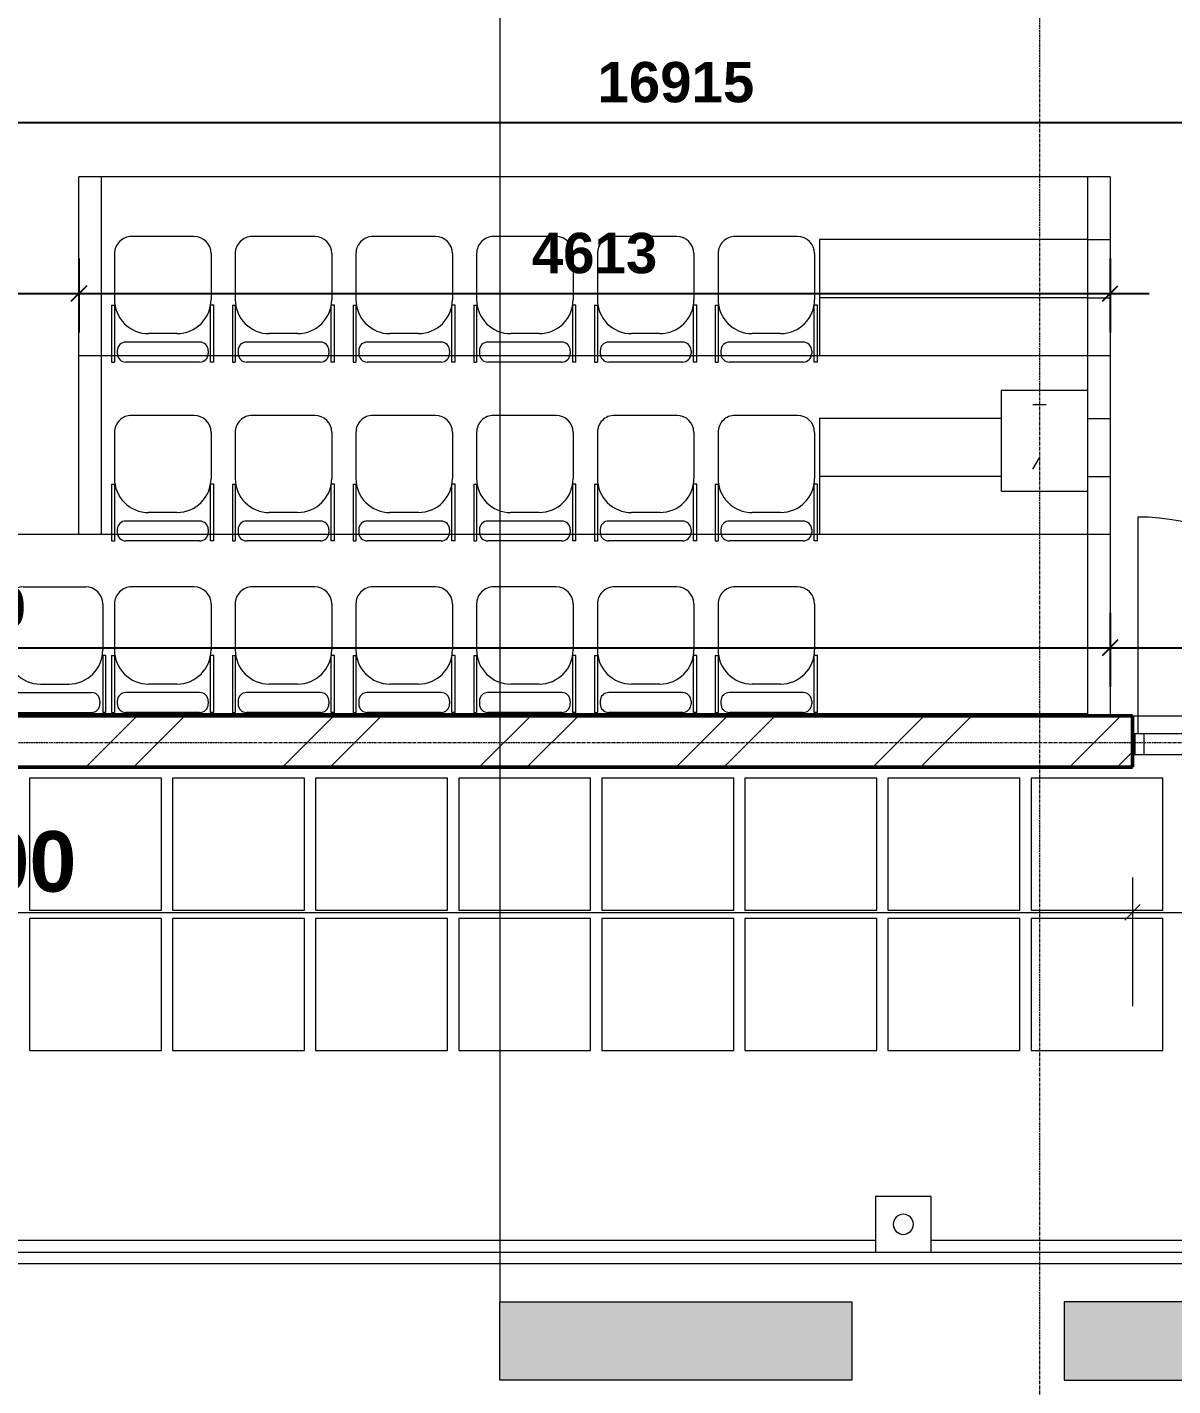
# Model space of a CAD drawing. Header units: inches. Extents: x 22 to 382261, y 22 to 371281.
# Drawn here: x 141174 to 146299, y 240308 to 246385 of the extents above; entities that cross this region are included whole.
import ezdxf

# ---------------------------------------------------------------- set-up
doc = ezdxf.new("R2010")
doc.units = ezdxf.units.IN
doc.header["$MEASUREMENT"] = 0
doc.linetypes.add('Grid Line 1_2_', pattern=[22.225, 12.7, -3.175, 3.175, -3.175])
for name, color, linetype, lineweight in [('A-ANNO-DIMS', 211, 'Continuous', 9), ('A-COLS', 52, 'Continuous', 9), ('A-DETL-GENF', 92, 'Continuous', 9), ('A-DOOR', 31, 'Continuous', 9), ('A-FLOR', 192, 'Continuous', 9), ('A-WALL-PATT', 111, 'Continuous', 9), ('G-ANNO-SYMB', 111, 'Continuous', 9), ('I-FURN', 30, 'Continuous', 9), ('I-WALL', 2, 'Continuous', 9), ('Q-CASE', 31, 'Continuous', 9), ('S-GRID', 1, 'Continuous', 9)]:
    doc.layers.add(name, color=color, linetype=linetype, lineweight=lineweight)
doc.styles.add('Arial_B_1', font='arialbd.ttf', dxfattribs={"height": 180.555556})
doc.styles.add('Arial_B_2', font='arialbd.ttf', dxfattribs={"height": 270.833333})
doc.dimstyles.new('1', dxfattribs={"dimscale": 304.8, "dimtxt": 178.545395, "dimasz": 0.227865, "dimexe": 0.574147, "dimexo": 0.0625, "dimgap": 0.287073, "dimtad": 1, "dimdec": 0, "dimzin": 0, "dimdsep": 46, "dimtxsty": 'Arial_B_1', "dimblk1": 'OBLIQUE', "dimblk2": 'OBLIQUE', "dimsah": 1, "dimcen": 0.09, "dimdle": 0.574147, "dimazin": 0, "dimtfac": 1, "dimtdec": 4, "dimtix": 1, "dimtmove": 0, "dimatfit": 3, "dimfxl": 0.574147, "dimfxlon": 1, "dimtvp": 1, "dimtolj": 1, "dimtzin": 0, "dimarcsym": 2})
doc.dimstyles.new('2_2', dxfattribs={"dimscale": 304.8, "dimtxt": 267.818092, "dimasz": 0.227865, "dimexe": 1.377953, "dimexo": 0.0625, "dimgap": 0.287073, "dimtad": 1, "dimdec": 0, "dimzin": 0, "dimdsep": 46, "dimtxsty": 'Arial_B_2', "dimblk1": 'OBLIQUE', "dimblk2": 'OBLIQUE', "dimsah": 1, "dimcen": 0.09, "dimdle": 0.574147, "dimazin": 0, "dimtfac": 1, "dimtdec": 4, "dimtix": 1, "dimtmove": 0, "dimatfit": 3, "dimfxl": 0.574147, "dimfxlon": 1, "dimtvp": 1, "dimtolj": 1, "dimtzin": 0, "dimlwd": 18, "dimlwe": 18, "dimarcsym": 2})

# ---------------------------------------------------------------- blocks, each defined once
blk = doc.blocks.new('Casework 1 - Casework 1-382926-01-Ground floor DIMENSION PLAN')
at = {"layer": 'Q-CASE'}
for p, q in [((11281.2, -6741.8), (11031.2, -6741.8)), ((11031.2, -6741.8), (11031.2, -6991.8)), ((11281.2, -6991.8), (11281.2, -6741.8)), ((11031.2, -6939), (6781.2, -6939)), ((15531.2, -6939), (11281.2, -6939)), ((-14768.8, -7041.8), (20704.6, -7041.8)), ((6781.2, -6991.8), (11031.2, -6991.8)), ((11031.2, -6991.8), (11281.2, -6991.8)), ((11281.2, -6991.8), (15531.2, -6991.8))]:
    blk.add_line(p, q, dxfattribs=at)
at = {"layer": 'Q-CASE', "lineweight": 18}
for start, end in [(0, 180), (180, 0)]:
    blk.add_arc((11156.2, -6866.8), 45, start, end, dxfattribs=at)
blk = doc.blocks.new('Doors_Door-sets_JELD-WEN_Interior_HP_FS12_FCore_Glass10_Double_1_0 - entrance 1200 2-893180-01-Ground floor DIMENSION PLAN')
at = {"layer": 'A-DETL-GENF'}
for p, q in [((-950.8, 1003.8), (-950.8, 34)), ((950.8, 1003.8), (950.8, 34)), ((-923, 34), (-965, 34)), ((-965, 34), (-965, -58)), ((923, 34), (-923, 34)), ((-923, -58), (-923, 34)), ((923, 34), (923, -58)), ((965, 34), (923, 34)), ((965, -58), (965, 34)), ((-965, -58), (-923, -58)), ((-923, -58), (923, -58)), ((923, -58), (965, -58))]:
    blk.add_line(p, q, dxfattribs=at)
for centre, start, end in [((-950.3, 50.5), 359.00826, 90.03005), ((950.3, 50.5), 89.96995, 180.99174)]:
    blk.add_arc(centre, 953.3, start, end, dxfattribs=at)
at = {"layer": 'A-DOOR'}
for p, q in [((-965, 34), (-975, 34)), ((-975, 34), (-975, -58)), ((975, 34), (965, 34)), ((975, -58), (975, 34)), ((-975, -58), (-965, -58)), ((965, -58), (975, -58))]:
    blk.add_line(p, q, dxfattribs=at)
blk = doc.blocks.new('Casework 10 - Casework 10-654344-01-Ground floor DIMENSION PLAN')
at = {"layer": 'Q-CASE'}
for p, q in [((7468.5, -2981.8), (7468.5, -2181.8)), ((7568.5, -2181.8), (7468.5, -2181.8)), ((7568.5, -2181.8), (7568.5, -2981.8)), ((11981.2, -2461.8), (11981.2, -2181.8)), ((12081.2, -2181.8), (11981.2, -2181.8)), ((12081.2, -2181.8), (12081.2, -2461.8)), ((11981.2, -2721.8), (11981.2, -2461.8)), ((11981.2, -2461.8), (12081.2, -2461.8)), ((12081.2, -2461.8), (12081.2, -2721.8)), ((11981.2, -2981.8), (11981.2, -2721.8)), ((11981.2, -2721.8), (12081.2, -2721.8)), ((12081.2, -2721.8), (12081.2, -2981.8)), ((7468.5, -3781.8), (7468.5, -2981.8)), ((7568.5, -2981.8), (7468.5, -2981.8)), ((7568.5, -2981.8), (7568.5, -3781.8)), ((11981.2, -3136.8), (11981.2, -2981.8)), ((12081.2, -2981.8), (11981.2, -2981.8)), ((12081.2, -2981.8), (12081.2, -3261.8)), ((11981.2, -3261.8), (12081.2, -3261.8)), ((12081.2, -3261.8), (12081.2, -3521.8)), ((11981.2, -3521.8), (12081.2, -3521.8)), ((12081.2, -3521.8), (12081.2, -3781.8)), ((11981.2, -3781.8), (11981.2, -3586.8)), ((11981.2, -4591.8), (11981.2, -3781.8)), ((12081.2, -3781.8), (11981.2, -3781.8)), ((12081.2, -3781.8), (12081.2, -4591.8)), ((12081.2, -4591.8), (11981.2, -4591.8)), ((11981.2, -4591.8), (12081.2, -4591.8))]:
    blk.add_line(p, q, dxfattribs=at)
blk = doc.blocks.new('Chair - Auditorium_0001 - Copy - Chair - Auditorium_0001 - Copy-V22-01-Ground floor DIMENSION PLAN')
at = {"layer": 'I-FURN'}
for p, q in [((-67.9, 64.1), (-53, 64.1)), ((-67.9, 64.1), (-67.9, -189.9)), ((-53, 64.1), (-53, -189.9)), ((-4.4, 64.3), (325.8, 64.3)), ((389.3, 64.1), (376.6, 64.1)), ((376.6, -189.9), (376.6, 64.1)), ((389.3, -189.9), (389.3, 64.1)), ((-42.5, 13.2), (-42.5, 26.2)), ((363.9, 13.2), (363.9, 26.2)), ((-4.4, -24.9), (325.8, -24.9)), ((97.2, -62.9), (224.2, -62.9)), ((-67.9, -189.9), (-53, -189.9)), ((-55.2, -421.3), (-55.2, -215.3)), ((389.3, -189.9), (376.6, -189.9)), ((376.6, -421.3), (376.6, -215.3)), ((21, -497.5), (300.4, -497.5))]:
    blk.add_line(p, q, dxfattribs=at)
for centre, radius, start, end in [((-4.4, 26.2), 38.1, 90, 180), ((325.8, 26.2), 38.1, 360, 90), ((-4.4, 13.2), 38.1, 180, 270), ((325.8, 13.2), 38.1, 270, 0), ((97.2, -215.3), 152.4, 90, 180), ((224.2, -215.3), 152.4, 360, 90), ((21, -421.3), 76.2, 180, 270), ((300.4, -421.3), 76.2, 270, 0)]:
    blk.add_arc(centre, radius, start, end, dxfattribs=at)
blk = doc.blocks.new('Chair - Auditorium_0001 - Copy - Chair - Auditorium_0001 - Copy-940343-01-Ground floor DIMENSION PLAN')
at = {"layer": 'I-FURN'}
for p, q in [((21, 497.5), (300.4, 497.5)), ((-55.2, 421.3), (-55.2, 215.3)), ((376.6, 421.3), (376.6, 215.3)), ((-67.9, -64.1), (-67.9, 189.9)), ((-67.9, 189.9), (-53, 189.9)), ((-53, -64.1), (-53, 189.9)), ((389.3, 189.9), (376.6, 189.9)), ((376.6, 189.9), (376.6, -64.1)), ((389.3, 189.9), (389.3, -64.1)), ((97.2, 62.9), (224.2, 62.9)), ((-4.4, 24.9), (325.8, 24.9)), ((-42.5, -13.2), (-42.5, -26.2)), ((363.9, -13.2), (363.9, -26.2)), ((-67.9, -64.1), (-53, -64.1)), ((-4.4, -64.3), (325.8, -64.3)), ((389.3, -64.1), (376.6, -64.1))]:
    blk.add_line(p, q, dxfattribs=at)
for centre, radius, start, end in [((21, 421.3), 76.2, 90, 180), ((300.4, 421.3), 76.2, 360, 90), ((97.2, 215.3), 152.4, 180, 270), ((224.2, 215.3), 152.4, 270, 0), ((-4.4, -13.2), 38.1, 90, 180), ((325.8, -13.2), 38.1, 360, 90), ((-4.4, -26.2), 38.1, 180, 270), ((325.8, -26.2), 38.1, 270, 0)]:
    blk.add_arc(centre, radius, start, end, dxfattribs=at)
blk = doc.blocks.new('_Oblique')
at = {"color": 0, "linetype": 'ByBlock', "lineweight": -2}
blk.add_line((-0.5, -0.5), (0.5, 0.5), dxfattribs=at)
blk = doc.blocks.new('*D4538')
at = {"layer": 'A-ANNO-DIMS', "color": 0, "lineweight": 18, "transparency": 16777216}
for p, q in [((135618.8, 242581.9), (135618.8, 242005.9)), ((146118.8, 242581.9), (146118.8, 242005.9)), ((135443.8, 242425.9), (146293.8, 242425.9))]:
    blk.add_line(p, q, dxfattribs=at)
at = {"layer": 'Defpoints', "color": 0, "transparency": 16777216}
for p in [(135618.8, 242600.9), (146118.8, 242600.9), (146118.8, 242425.9)]:
    blk.add_point(p, dxfattribs=at)
at = {"layer": 'A-ANNO-DIMS', "color": 0, "lineweight": 18, "transparency": 16777216, "xscale": 69.45312499999999, "yscale": 69.45312499999999, "zscale": 69.45312499999999, "rotation": 180}
blk.add_blockref('_Oblique', (135618.8, 242425.9), dxfattribs=at)
at = {"layer": 'A-ANNO-DIMS', "color": 0, "lineweight": 18, "transparency": 16777216, "xscale": 69.45312499999999, "yscale": 69.45312499999999, "zscale": 69.45312499999999}
blk.add_blockref('_Oblique', (146118.8, 242425.9), dxfattribs=at)
at = {"layer": 'A-ANNO-DIMS', "color": 0, "lineweight": 18, "transparency": 16777216, "insert": (140868.8, 242651.7), "char_height": 270.83, "width": 1224.311, "attachment_point": 5, "style": 'Arial_B_2'}
blk.add_mtext('\\A1;10500', dxfattribs=at)
blk = doc.blocks.new('*D4539')
at = {"layer": 'A-ANNO-DIMS', "color": 0, "lineweight": 18, "transparency": 16777216}
for p, q in [((146118.8, 242581.9), (146118.8, 242005.9)), ((148068.8, 242581.9), (148068.8, 242005.9)), ((145943.8, 242425.9), (148243.8, 242425.9))]:
    blk.add_line(p, q, dxfattribs=at)
at = {"layer": 'Defpoints', "color": 0, "transparency": 16777216}
for p in [(146118.8, 242600.9), (148068.8, 242600.9), (148068.8, 242425.9)]:
    blk.add_point(p, dxfattribs=at)
at = {"layer": 'A-ANNO-DIMS', "color": 0, "lineweight": 18, "transparency": 16777216, "xscale": 69.45312499999999, "yscale": 69.45312499999999, "zscale": 69.45312499999999, "rotation": 180}
blk.add_blockref('_Oblique', (146118.8, 242425.9), dxfattribs=at)
at = {"layer": 'A-ANNO-DIMS', "color": 0, "lineweight": 18, "transparency": 16777216, "xscale": 69.45312499999999, "yscale": 69.45312499999999, "zscale": 69.45312499999999}
blk.add_blockref('_Oblique', (148068.8, 242425.9), dxfattribs=at)
at = {"layer": 'A-ANNO-DIMS', "color": 0, "lineweight": 18, "transparency": 16777216, "insert": (147093.8, 242651.8), "char_height": 270.83, "width": 979.449, "attachment_point": 5, "style": 'Arial_B_2'}
blk.add_mtext('\\A1;1950', dxfattribs=at)
blk = doc.blocks.new('*D4548')
at = {"layer": 'A-ANNO-DIMS', "color": 0, "lineweight": -2, "transparency": 16777216}
for p, q in [((140106.1, 245350.1), (140106.1, 245019.1)), ((141406.1, 245350.1), (141406.1, 245019.1)), ((139931.1, 245194.1), (141581.1, 245194.1))]:
    blk.add_line(p, q, dxfattribs=at)
at = {"layer": 'Defpoints', "color": 0, "transparency": 16777216}
for p in [(140106.1, 245369.1), (141406.1, 245369.1), (141406.1, 245194.1)]:
    blk.add_point(p, dxfattribs=at)
at = {"layer": 'A-ANNO-DIMS', "color": 0, "lineweight": -2, "transparency": 16777216, "xscale": 69.45312499999999, "yscale": 69.45312499999999, "zscale": 69.45312499999999, "rotation": 180}
blk.add_blockref('_Oblique', (140106.1, 245194.1), dxfattribs=at)
at = {"layer": 'A-ANNO-DIMS', "color": 0, "lineweight": -2, "transparency": 16777216, "xscale": 69.45312499999999, "yscale": 69.45312499999999, "zscale": 69.45312499999999}
blk.add_blockref('_Oblique', (141406.1, 245194.1), dxfattribs=at)
at = {"layer": 'A-ANNO-DIMS', "color": 0, "transparency": 16777216, "insert": (140756.1, 245373.8), "char_height": 180.56, "width": 652.966, "attachment_point": 5, "style": 'Arial_B_1'}
blk.add_mtext('\\A1;1300', dxfattribs=at)
blk = doc.blocks.new('*D4549')
at = {"layer": 'A-ANNO-DIMS', "color": 0, "lineweight": -2, "transparency": 16777216}
for p, q in [((141406.1, 245350.1), (141406.1, 245019.1)), ((146018.8, 245350.1), (146018.8, 245019.1)), ((141231.1, 245194.1), (146193.8, 245194.1))]:
    blk.add_line(p, q, dxfattribs=at)
at = {"layer": 'Defpoints', "color": 0, "transparency": 16777216}
for p in [(141406.1, 245369.1), (146018.8, 245369.1), (146018.8, 245194.1)]:
    blk.add_point(p, dxfattribs=at)
at = {"layer": 'A-ANNO-DIMS', "color": 0, "lineweight": -2, "transparency": 16777216, "xscale": 69.45312499999999, "yscale": 69.45312499999999, "zscale": 69.45312499999999, "rotation": 180}
blk.add_blockref('_Oblique', (141406.1, 245194.1), dxfattribs=at)
at = {"layer": 'A-ANNO-DIMS', "color": 0, "lineweight": -2, "transparency": 16777216, "xscale": 69.45312499999999, "yscale": 69.45312499999999, "zscale": 69.45312499999999}
blk.add_blockref('_Oblique', (146018.8, 245194.1), dxfattribs=at)
at = {"layer": 'A-ANNO-DIMS', "color": 0, "transparency": 16777216, "insert": (143712.5, 245373.8), "char_height": 180.56, "width": 652.966, "attachment_point": 5, "style": 'Arial_B_1'}
blk.add_mtext('\\A1;4613', dxfattribs=at)
blk = doc.blocks.new('*D4550')
at = {"layer": 'A-ANNO-DIMS', "color": 0, "lineweight": -2, "transparency": 16777216}
for p, q in [((135618.8, 246114.6), (135618.8, 245783.7)), ((152533.8, 246114.6), (152533.8, 245783.7)), ((135443.8, 245958.7), (152708.8, 245958.7))]:
    blk.add_line(p, q, dxfattribs=at)
at = {"layer": 'Defpoints', "color": 0, "transparency": 16777216}
for p in [(135618.8, 246133.7), (152533.8, 246133.7), (152533.8, 245958.7)]:
    blk.add_point(p, dxfattribs=at)
at = {"layer": 'A-ANNO-DIMS', "color": 0, "lineweight": -2, "transparency": 16777216, "xscale": 69.45312499999999, "yscale": 69.45312499999999, "zscale": 69.45312499999999, "rotation": 180}
blk.add_blockref('_Oblique', (135618.8, 245958.7), dxfattribs=at)
at = {"layer": 'A-ANNO-DIMS', "color": 0, "lineweight": -2, "transparency": 16777216, "xscale": 69.45312499999999, "yscale": 69.45312499999999, "zscale": 69.45312499999999}
blk.add_blockref('_Oblique', (152533.8, 245958.7), dxfattribs=at)
at = {"layer": 'A-ANNO-DIMS', "color": 0, "transparency": 16777216, "insert": (144076.3, 246138.4), "char_height": 180.56, "width": 816.208, "attachment_point": 5, "style": 'Arial_B_1'}
blk.add_mtext('\\A1;16915', dxfattribs=at)
blk = doc.blocks.new('*D4595')
at = {"layer": 'A-ANNO-DIMS', "color": 0, "lineweight": -2, "transparency": 16777216}
for p, q in [((135618.8, 243765.7), (135618.8, 243434.7)), ((146018.8, 243765.7), (146018.8, 243434.7)), ((135443.8, 243609.7), (146193.8, 243609.7))]:
    blk.add_line(p, q, dxfattribs=at)
at = {"layer": 'Defpoints', "color": 0, "transparency": 16777216}
for p in [(135618.8, 243784.7), (146018.8, 243784.7), (146018.8, 243609.7)]:
    blk.add_point(p, dxfattribs=at)
at = {"layer": 'A-ANNO-DIMS', "color": 0, "lineweight": -2, "transparency": 16777216, "xscale": 69.45312499999999, "yscale": 69.45312499999999, "zscale": 69.45312499999999, "rotation": 180}
blk.add_blockref('_Oblique', (135618.8, 243609.7), dxfattribs=at)
at = {"layer": 'A-ANNO-DIMS', "color": 0, "lineweight": -2, "transparency": 16777216, "xscale": 69.45312499999999, "yscale": 69.45312499999999, "zscale": 69.45312499999999}
blk.add_blockref('_Oblique', (146018.8, 243609.7), dxfattribs=at)
at = {"layer": 'A-ANNO-DIMS', "color": 0, "transparency": 16777216, "insert": (140818.8, 243789.4), "char_height": 180.56, "width": 816.208, "attachment_point": 5, "style": 'Arial_B_1'}
blk.add_mtext('\\A1;10400', dxfattribs=at)
blk = doc.blocks.new('*D4596')
at = {"layer": 'A-ANNO-DIMS', "color": 0, "lineweight": -2, "transparency": 16777216}
for p, q in [((146018.8, 243765.7), (146018.8, 243434.7)), ((149333.8, 243765.7), (149333.8, 243434.7)), ((145843.8, 243609.7), (149508.8, 243609.7))]:
    blk.add_line(p, q, dxfattribs=at)
at = {"layer": 'Defpoints', "color": 0, "transparency": 16777216}
for p in [(146018.8, 243784.7), (149333.8, 243784.7), (149333.8, 243609.7)]:
    blk.add_point(p, dxfattribs=at)
at = {"layer": 'A-ANNO-DIMS', "color": 0, "lineweight": -2, "transparency": 16777216, "xscale": 69.45312499999999, "yscale": 69.45312499999999, "zscale": 69.45312499999999, "rotation": 180}
blk.add_blockref('_Oblique', (146018.8, 243609.7), dxfattribs=at)
at = {"layer": 'A-ANNO-DIMS', "color": 0, "lineweight": -2, "transparency": 16777216, "xscale": 69.45312499999999, "yscale": 69.45312499999999, "zscale": 69.45312499999999}
blk.add_blockref('_Oblique', (149333.8, 243609.7), dxfattribs=at)
at = {"layer": 'A-ANNO-DIMS', "color": 0, "transparency": 16777216, "insert": (147676.3, 243789.4), "char_height": 180.56, "width": 652.966, "attachment_point": 5, "style": 'Arial_B_1'}
blk.add_mtext('\\A1;3315', dxfattribs=at)
blk = doc.blocks.new('Section - M_Section Tail - Filled-28045-01-Ground floor DIMENSION PLAN')
at = {"layer": 'G-ANNO-SYMB'}
blk.add_hatch(color=256, dxfattribs=at).paths.add_polyline_path([(0, 9), (0, 0), (-2, 0), (-2, 9)])
for p, q in [((0, 9), (-2, 9)), ((-2, 9), (-2, 0)), ((0, 0), (0, 9)), ((-2, 0), (0, 0))]:
    blk.add_line(p, q, dxfattribs=at)

msp = doc.modelspace()

# ---------------------------------------------------------------- hatches: boundary and pattern name
at = {"layer": 'A-COLS'}
h = msp.add_hatch(dxfattribs=at)
h.set_pattern_fill('FP_12', color=256, style=0, pattern_type=2)
h.set_pattern_definition([(0, (133937.62, 247897.27), (1422.4, 355.6), [58.674, -1008.126, 58.674, -1008.126, -5689.6]), (0, (133937.62, 247897.27), (1422.4, 355.6), [-2133.6, 58.674, -2074.926, 58.674, -1008.126, -2489.2]), (0, (133937.62, 247897.27), (1422.4, 355.6), [-5334, 58.674, -652.526, 58.674, -1719.326]), (120, (134471.02, 248075.07), (-1019.159, 1054.035), [58.674, -1008.126, 58.674, -1008.126, -5689.6]), (120, (134471.02, 248075.07), (-1019.159, 1054.035), [-2133.6, 58.674, -2074.926, 58.674, -1008.126, -2489.2]), (120, (134471.02, 248075.07), (-1019.159, 1054.035), [-5334, 58.674, -652.526, 58.674, -1719.326]), (240, (134648.82, 248786.27), (-403.241, -1409.635), [58.674, -1008.126, 58.674, -1008.126, -5689.6]), (240, (134648.82, 248786.27), (-403.241, -1409.635), [-2133.6, 58.674, -2074.926, 58.674, -1008.126, -2489.2]), (240, (134648.82, 248786.27), (-403.241, -1409.635), [-5334, 58.674, -652.526, 58.674, -1719.326])])
h.paths.add_polyline_path([(145918.8, 244310.5), (145918.8, 244760.5), (145531.3, 244760.5), (145531.3, 244310.5)])
at = {"layer": 'A-WALL-PATT'}
h = msp.add_hatch(dxfattribs=at)
h.set_pattern_fill('FP_1', color=256, style=0, pattern_type=2)
h.set_pattern_definition([(45, (133937.6, 247897.3), (-440.033, 440.033), []), (45, (133937.6, 248564), (-440.033, 440.033), [])])
h.paths.add_polyline_path([(139862.7, 243075.5), (146118.8, 243075.5), (146118.8, 243305.5), (122518.8, 243305.5), (122518.8, 243075.5), (136167.8, 243075.5)])
h.paths.add_polyline_path([(152763.8, 243075.5), (152763.8, 243305.5), (148068.8, 243305.5), (148068.8, 243075.5), (152533.8, 243075.5)])

# ---------------------------------------------------------------- linework, layer by layer
at = {"layer": 'A-COLS', "lineweight": 18}
for p, q in [((145531.3, 244760.5), (145531.3, 244310.5)), ((145918.8, 244760.5), (145531.3, 244760.5)), ((145918.8, 244310.5), (145918.8, 244760.5)), ((145531.3, 244310.5), (145918.8, 244310.5))]:
    msp.add_line(p, q, dxfattribs=at)
at = {"layer": 'A-FLOR'}
for p, q in [((141506.1, 245715.5), (141506.1, 244115.5)), ((145918.8, 245715.5), (141506.1, 245715.5)), ((145918.8, 244760.5), (145918.8, 245715.5)), ((145918.8, 245435.5), (144718.8, 245435.5)), ((144718.8, 245435.5), (144718.8, 244915.5)), ((145918.8, 245175.5), (144718.8, 245175.5)), ((145918.8, 244915.5), (141506.1, 244915.5)), ((145531.3, 244635.5), (144718.8, 244635.5)), ((144718.8, 244635.5), (144718.8, 244115.5)), ((145531.3, 244375.5), (144718.8, 244375.5)), ((145918.8, 243315.5), (145918.8, 244310.5)), ((145918.8, 244115.5), (135593.5, 244115.5)), ((135618.8, 243315.5), (145918.8, 243315.5)), ((146118.8, 243305.5), (148068.8, 243305.5)), ((141774.9, 243025.5), (141184.9, 243025.5)), ((141184.9, 243025.5), (141184.9, 242435.5)), ((141774.9, 242435.5), (141774.9, 243025.5)), ((142414.9, 243025.5), (141824.9, 243025.5)), ((141824.9, 243025.5), (141824.9, 242435.5)), ((142414.9, 242435.5), (142414.9, 243025.5)), ((143054.9, 243025.5), (142464.9, 243025.5)), ((142464.9, 243025.5), (142464.9, 242435.5)), ((143054.9, 242435.5), (143054.9, 243025.5)), ((143694.9, 243025.5), (143104.9, 243025.5)), ((143104.9, 243025.5), (143104.9, 242435.5)), ((143694.9, 242435.5), (143694.9, 243025.5)), ((144334.9, 243025.5), (143744.9, 243025.5)), ((143744.9, 243025.5), (143744.9, 242435.5)), ((144334.9, 242435.5), (144334.9, 243025.5)), ((144974.9, 243025.5), (144384.9, 243025.5)), ((144384.9, 243025.5), (144384.9, 242435.5)), ((144974.9, 242435.5), (144974.9, 243025.5)), ((145614.9, 243025.5), (145024.9, 243025.5)), ((145024.9, 243025.5), (145024.9, 242435.5)), ((145614.9, 242435.5), (145614.9, 243025.5)), ((146254.9, 243025.5), (145664.9, 243025.5)), ((145664.9, 243025.5), (145664.9, 242435.5)), ((146254.9, 242435.5), (146254.9, 243025.5)), ((141184.9, 242435.5), (141774.9, 242435.5)), ((141824.9, 242435.5), (142414.9, 242435.5)), ((142464.9, 242435.5), (143054.9, 242435.5)), ((143104.9, 242435.5), (143694.9, 242435.5)), ((143744.9, 242435.5), (144334.9, 242435.5)), ((144384.9, 242435.5), (144974.9, 242435.5)), ((145024.9, 242435.5), (145614.9, 242435.5)), ((145664.9, 242435.5), (146254.9, 242435.5)), ((141774.9, 242398.3), (141184.9, 242398.3)), ((141184.9, 242398.3), (141184.9, 241808.3)), ((141774.9, 241808.3), (141774.9, 242398.3)), ((142414.9, 242398.3), (141824.9, 242398.3)), ((141824.9, 242398.3), (141824.9, 241808.3)), ((142414.9, 241808.3), (142414.9, 242398.3)), ((143054.9, 242398.3), (142464.9, 242398.3)), ((142464.9, 242398.3), (142464.9, 241808.3)), ((143054.9, 241808.3), (143054.9, 242398.3)), ((143694.9, 242398.3), (143104.9, 242398.3)), ((143104.9, 242398.3), (143104.9, 241808.3)), ((143694.9, 241808.3), (143694.9, 242398.3)), ((144334.9, 242398.3), (143744.9, 242398.3)), ((143744.9, 242398.3), (143744.9, 241808.3)), ((144334.9, 241808.3), (144334.9, 242398.3)), ((144974.9, 242398.3), (144384.9, 242398.3)), ((144384.9, 242398.3), (144384.9, 241808.3)), ((144974.9, 241808.3), (144974.9, 242398.3)), ((145614.9, 242398.3), (145024.9, 242398.3)), ((145024.9, 242398.3), (145024.9, 241808.3)), ((145614.9, 241808.3), (145614.9, 242398.3)), ((146254.9, 242398.3), (145664.9, 242398.3)), ((145664.9, 242398.3), (145664.9, 241808.3)), ((146254.9, 241808.3), (146254.9, 242398.3)), ((141184.9, 241808.3), (141774.9, 241808.3)), ((141824.9, 241808.3), (142414.9, 241808.3)), ((142464.9, 241808.3), (143054.9, 241808.3)), ((143104.9, 241808.3), (143694.9, 241808.3)), ((143744.9, 241808.3), (144334.9, 241808.3)), ((144384.9, 241808.3), (144974.9, 241808.3)), ((145024.9, 241808.3), (145614.9, 241808.3)), ((145664.9, 241808.3), (146254.9, 241808.3))]:
    msp.add_line(p, q, dxfattribs=at)
at = {"layer": 'G-ANNO-SYMB'}
msp.add_line((143288.6, 261896.9), (143288.6, 240684), dxfattribs=at)
at = {"layer": 'I-WALL', "lineweight": 50}
for p, q in [((135618.8, 243305.5), (146118.8, 243305.5)), ((146118.8, 243075.5), (146118.8, 243305.5)), ((122518.8, 243075.5), (146118.8, 243075.5))]:
    msp.add_line(p, q, dxfattribs=at)
at = {"layer": 'S-GRID', "linetype": 'Grid Line 1_2_'}
for p, q in [((145703.8, 238493.9), (145703.8, 261912.7)), ((120853.8, 243185.5), (159119.4, 243185.5))]:
    msp.add_line(p, q, dxfattribs=at)

# ---------------------------------------------------------------- block references
at = {"layer": 'A-DETL-GENF'}
msp.add_blockref('Doors_Door-sets_JELD-WEN_Interior_HP_FS12_FCore_Glass10_Double_1_0 - entrance 1200 2-893180-01-Ground floor DIMENSION PLAN', (147093.8, 243190.5), dxfattribs=at)
at = {"layer": 'G-ANNO-SYMB', "extrusion": (0, 0, -1), "xscale": 174.9999999999999, "yscale": 174.9999999999999, "zscale": 174.9999999999999, "rotation": 90.00000000000064}
msp.add_blockref('Section - M_Section Tail - Filled-28045-01-Ground floor DIMENSION PLAN', (-143288.6, 240684), dxfattribs=at)
at = {"layer": 'G-ANNO-SYMB', "xscale": 174.9999999999999, "yscale": 174.9999999999999, "zscale": 174.9999999999999, "rotation": 89.99999999999937}
msp.add_blockref('Section - M_Section Tail - Filled-28045-01-Ground floor DIMENSION PLAN', (147388.6, 240684), dxfattribs=at)
at = {"layer": 'I-FURN', "rotation": 180}
for p in [(141941.6, 244951.6), (142481.6, 244951.6), (143021.6, 244951.6), (143561.6, 244951.6), (144101.6, 244951.6), (144641.6, 244951.6), (141941.6, 244151.6), (142481.6, 244151.6), (143021.6, 244151.6), (143561.6, 244151.6), (144101.6, 244151.6), (144641.6, 244151.6), (141941.6, 243384.3), (142481.6, 243384.3), (143021.6, 243384.3), (143561.6, 243384.3), (144101.6, 243384.3), (144641.6, 243384.3)]:
    msp.add_blockref('Chair - Auditorium_0001 - Copy - Chair - Auditorium_0001 - Copy-V22-01-Ground floor DIMENSION PLAN', p, dxfattribs=at)
at = {"layer": 'I-FURN'}
msp.add_blockref('Chair - Auditorium_0001 - Copy - Chair - Auditorium_0001 - Copy-940343-01-Ground floor DIMENSION PLAN', (141136.1, 243384.3), dxfattribs=at)
at = {"layer": 'Q-CASE'}
for name in ['Casework 10 - Casework 10-654344-01-Ground floor DIMENSION PLAN', 'Casework 1 - Casework 1-382926-01-Ground floor DIMENSION PLAN']:
    msp.add_blockref(name, (133937.6, 247897.3), dxfattribs=at)

# ---------------------------------------------------------------- dimensions: what is measured, and where the dimension line sits
at = {"layer": 'A-ANNO-DIMS'}
for base, p1, p2, override, picture, middle in [((152533.8, 245958.7), (135618.8, 246133.7), (152533.8, 246133.7), {"dimpost": '<>', "dimfxl": 16915}, '*D4550', (144076.3, 246138.4)), ((141406.1, 245194.1), (140106.1, 245369.1), (141406.1, 245369.1), {"dimpost": '<>', "dimfxl": 1300}, '*D4548', (140756.1, 245373.8)), ((146018.8, 245194.1), (141406.1, 245369.1), (146018.8, 245369.1), {"dimpost": '<>', "dimfxl": 4612.673225}, '*D4549', (143712.5, 245373.8)), ((146018.8, 243609.7), (135618.8, 243784.7), (146018.8, 243784.7), {"dimpost": '<>', "dimfxl": 10400}, '*D4595', (140818.8, 243789.4)), ((149333.8, 243609.7), (146018.8, 243784.7), (149333.8, 243784.7), {"dimpost": '<>', "dimfxl": 3315}, '*D4596', (147676.3, 243789.4))]:
    dim = msp.add_linear_dim(base=base, p1=p1, p2=p2, dimstyle='1', override=override, dxfattribs=at)
    dim.commit()
    dim.dimension.update_dxf_attribs({"geometry": picture, "text_midpoint": middle})
at = {"layer": 'A-ANNO-DIMS', "lineweight": 18}
for base, p1, p2, override, picture, middle in [((146118.8, 242425.9), (135618.8, 242600.9), (146118.8, 242600.9), {"dimpost": '<>', "dimfxl": 10500}, '*D4538', (140868.8, 242651.7)), ((148068.8, 242425.9), (146118.8, 242600.9), (148068.8, 242600.9), {"dimpost": '<>', "dimfxl": 1950}, '*D4539', (147093.8, 242651.8))]:
    dim = msp.add_linear_dim(base=base, p1=p1, p2=p2, dimstyle='2_2', override=override, dxfattribs=at)
    dim.commit()
    dim.dimension.update_dxf_attribs({"geometry": picture, "text_midpoint": middle})

doc.saveas('drawing.dxf')
